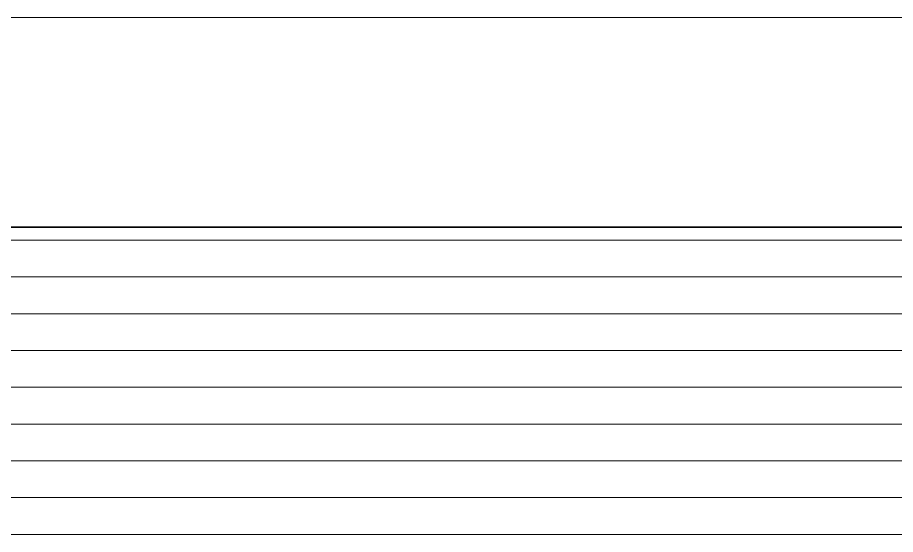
# Model space of a CAD drawing. Extents: x 2803505 to 5851001, y -1372902 to 24339.
# Drawn here: x 2946324.1 to 2946812.8, y -717036.4 to -716748.9 of the extents above; entities that cross this region are included whole.
import ezdxf

# ---------------------------------------------------------------- set-up
doc = ezdxf.new("R2010")
doc.units = 0
doc.header["$LTSCALE"] = 1000
doc.header["$MEASUREMENT"] = 0
doc.layers.add('!!电气', color=1, linetype='CONTINUOUS')
doc.layers.add('平面-空调预留孔', color=252, linetype='CONTINUOUS', lineweight=15)

# ---------------------------------------------------------------- blocks, each defined once
blk = doc.blocks.new('gdgdgdrgdfsfs')
at = {"layer": '平面-空调预留孔', "color": 252}
for p, q in [((703030.02, 763961.62), (701455.02, 763961.62)), ((703023.86, 763845.19), (701461.18, 763845.19)), ((703023.86, 763844.89), (701461.18, 763844.89)), ((703023.86, 763837.79), (701461.18, 763837.79)), ((703026.17, 763817.33), (701458.87, 763817.33)), ((703026.17, 763796.87), (701458.87, 763796.87)), ((703026.17, 763776.42), (701458.87, 763776.42)), ((703026.17, 763755.96), (701458.87, 763755.96)), ((703026.17, 763735.5), (701458.87, 763735.5)), ((703026.17, 763715.04), (701458.87, 763715.04)), ((703026.17, 763694.59), (701458.87, 763694.59)), ((703026.17, 763674.13), (701458.87, 763674.13))]:
    blk.add_line(p, q, dxfattribs=at)
blk = doc.blocks.new('A$C1F33016B')
at = {"layer": '平面-空调预留孔', "color": 252, "xscale": -1}
blk.add_blockref('gdgdgdrgdfsfs', (716658.44, -762257.12), dxfattribs=at)

msp = doc.modelspace()

# ---------------------------------------------------------------- block references
at = {"layer": '!!电气'}
msp.add_blockref('A$C1F33016B', (2931905.96, -718453.38), dxfattribs=at)

doc.saveas('drawing.dxf')
